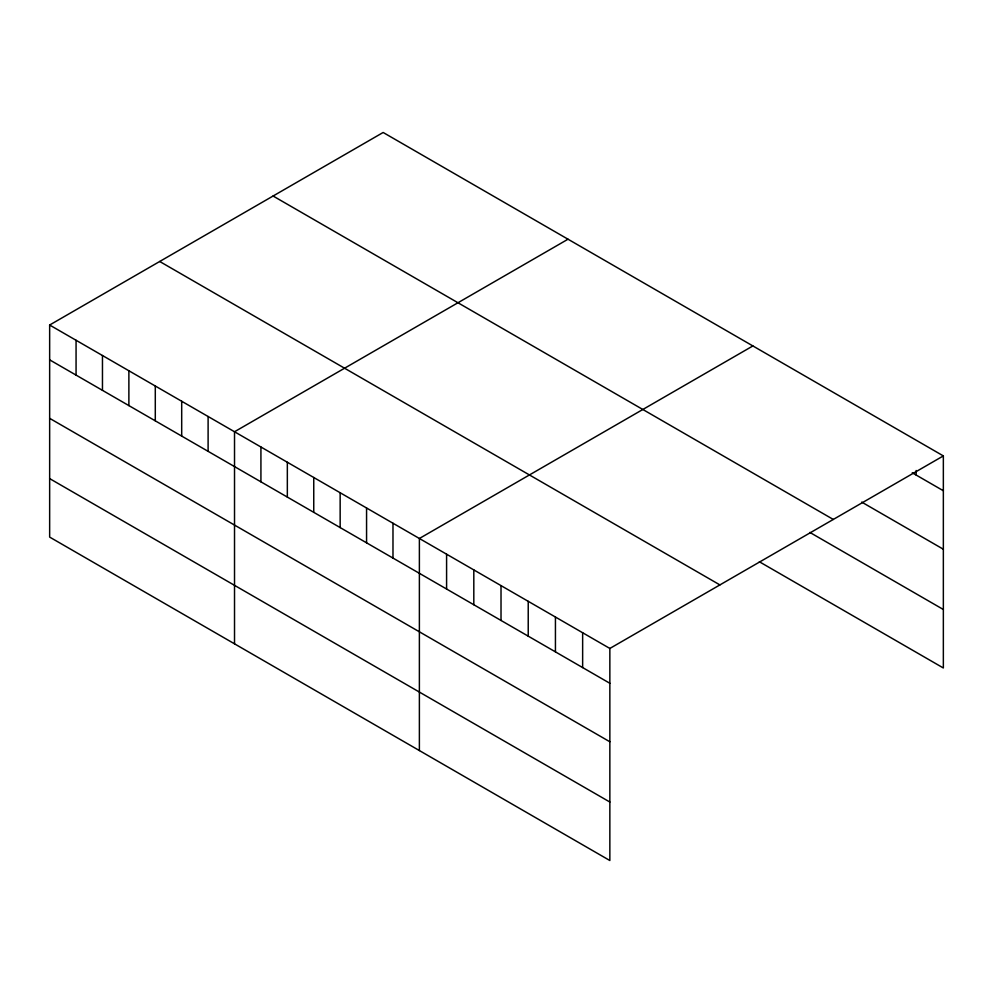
<?xml version="1.0" encoding="UTF-8"?>
<svg xmlns="http://www.w3.org/2000/svg" width="993" height="993" viewBox="0 0 993 993"><rect width="100%" height="100%" fill="white"/><g stroke="black" fill="none" stroke-linecap="round" stroke-linejoin="round"><path stroke-width="1.49" d="M49.65 325.021L609.851 648.454L609.851 860.521L49.65 537.089L49.65 325.021L383.149 132.479L943.35 455.911L943.35 667.979L759.36 561.753M568.008 239.214L234.522 431.756L234.522 643.824M752.88 345.949L419.381 538.491L419.381 750.547M609.851 648.454L943.35 455.911M912.257 472.792L943.35 490.741M861.725 502.098L943.35 549.228M273.087 196.018L833.301 519.451M809.891 532.434L943.35 609.491M159.699 261.482L719.913 584.914M49.65 359.851L609.851 683.283M49.65 418.338L609.851 741.771M49.65 478.601L609.851 802.034M916.142 470.496L916.142 475.039M582.643 632.74L582.643 667.581M555.435 617.038L555.435 651.867M528.226 601.324L528.226 636.165M501.018 585.622L501.018 620.451M473.81 569.908L473.81 604.737M446.589 554.193L446.589 589.035M392.98 523.237L392.98 558.078M366.566 507.994L366.566 542.823M340.152 492.739L340.152 527.581M313.751 477.496L313.751 512.326M287.337 462.254L287.337 497.083M260.923 446.999L260.923 481.841M208.108 416.501L208.108 451.343M181.694 401.259L181.694 436.088M155.293 386.016L155.293 420.846M128.879 370.761L128.879 405.603M102.465 355.519L102.465 390.348M76.064 340.264L76.064 375.106"/></g></svg>
